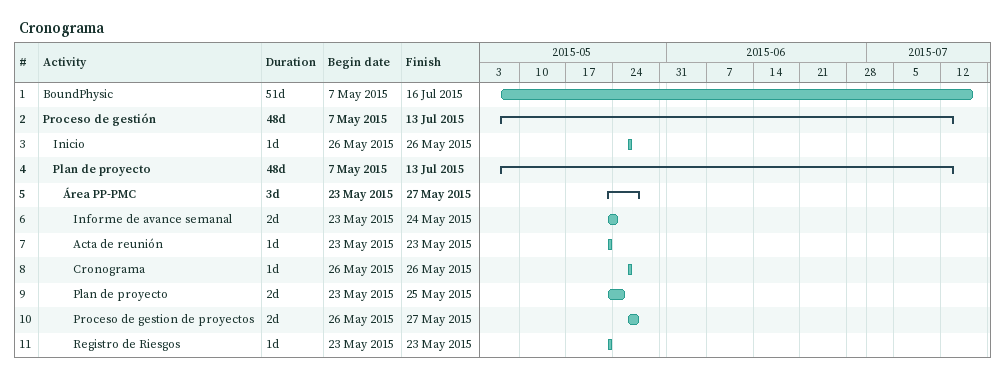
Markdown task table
Cronograma

| ID | Level | Task | Duration | Start | Finish |
|---|---|---|---|---|---|
| 1 | 1 | BoundPhysic | 51d | 2015-05-07 | 2015-07-16 |
| 2 | 1 | **Proceso de gestión** | 48d | 2015-05-07 | 2015-07-13 |
| 3 | 2 | Inicio | 1d | 2015-05-26 | 2015-05-26 |
| 4 | 2 | **Plan de proyecto** | 48d | 2015-05-07 | 2015-07-13 |
| 5 | 3 | **Área PP-PMC** | 3d | 2015-05-23 | 2015-05-27 |
| 6 | 4 | Informe de avance semanal | 2d | 2015-05-23 | 2015-05-24 |
| 7 | 4 | Acta de reunión | 1d | 2015-05-23 | 2015-05-23 |
| 8 | 4 | Cronograma | 1d | 2015-05-26 | 2015-05-26 |
| 9 | 4 | Plan de proyecto | 2d | 2015-05-23 | 2015-05-25 |
| 10 | 4 | Proceso de gestion de proyectos | 2d | 2015-05-26 | 2015-05-27 |
| 11 | 4 | Registro de Riesgos | 1d | 2015-05-23 | 2015-05-23 |
